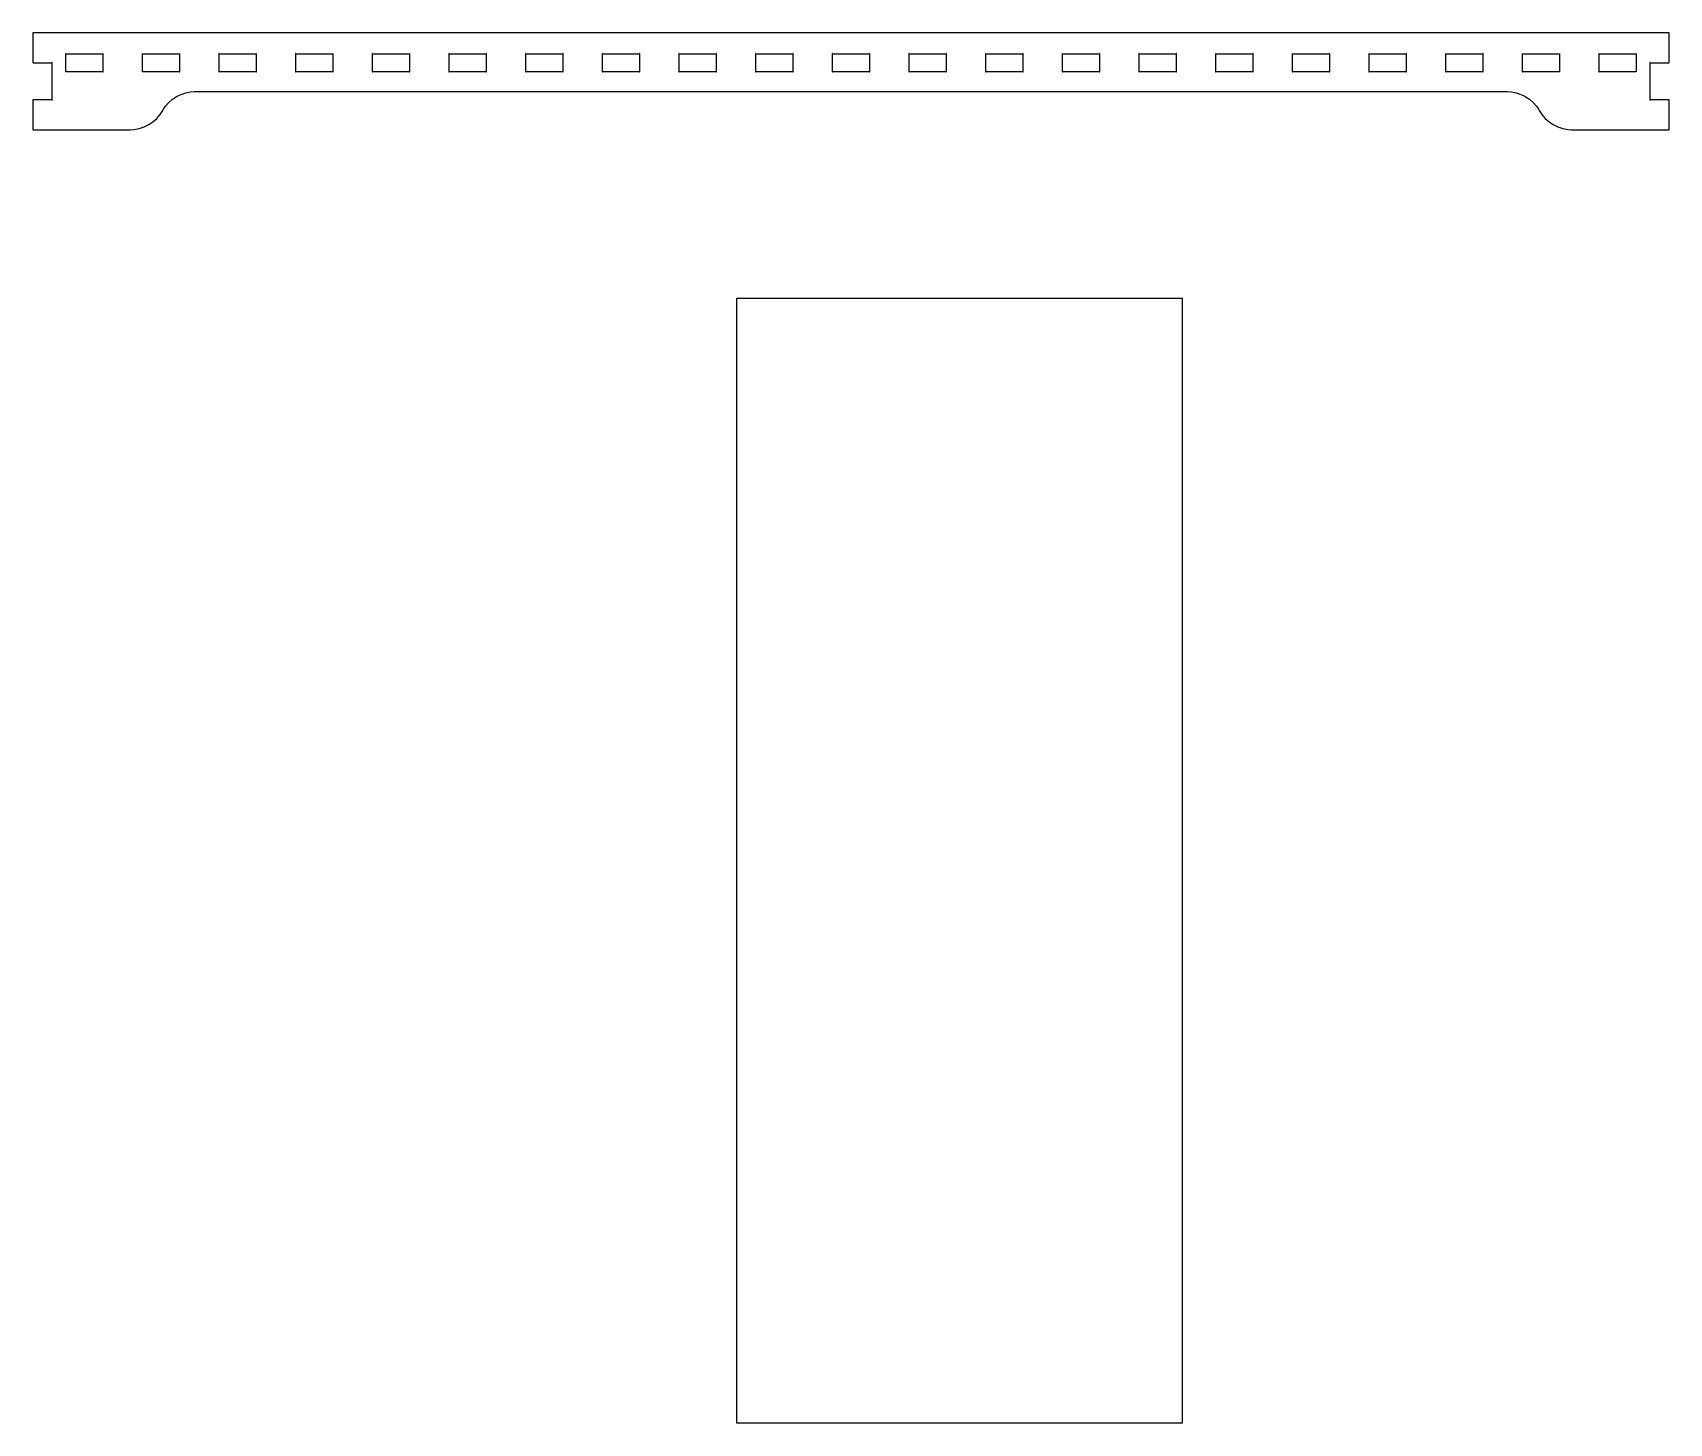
# Model space of a CAD drawing. Header units: millimetres. Extents: x -246 to 1649, y -181 to 287.
# Drawn here: x 1040.8 to 1297, y -180.8 to 36.9 of the extents above; entities that cross this region are included whole.
import ezdxf

# ---------------------------------------------------------------- set-up
doc = ezdxf.new("R2010")
doc.units = ezdxf.units.MM
doc.header["$MEASUREMENT"] = 0
doc.layers.add('mlk v1_0', color=7, linetype='Continuous')
doc.layers.add('mlk v1_Sketch5', color=7, linetype='Continuous')

msp = doc.modelspace()

# ---------------------------------------------------------------- linework, layer by layer
at = {"layer": 'mlk v1_0'}
for p, q in [((1040.83, 36.8709), (1040.8, 36.8184)), ((1040.8, 36.8184), (1040.8, 36.8004)), ((1040.8, 36.8004), (1040.8, 32.2998)), ((1040.88, 36.8998), (1040.83, 36.8709)), ((1040.9, 36.8998), (1040.88, 36.8998)), ((1043.9, 36.8998), (1040.9, 36.8998)), ((1293.9, 36.8998), (1043.9, 36.8998)), ((1296.9, 36.8998), (1293.9, 36.8998)), ((1296.92, 36.8998), (1296.9, 36.8998)), ((1296.97, 36.8709), (1296.92, 36.8998)), ((1297, 36.8184), (1296.97, 36.8709)), ((1297, 36.8004), (1297, 36.8184)), ((1297, 32.2998), (1297, 36.8004)), ((1045.99, 33.6421), (1045.96, 33.6379)), ((1045.96, 33.6379), (1045.96, 33.6145)), ((1045.96, 33.6145), (1045.99, 33.5993)), ((1046, 33.6103), (1045.99, 33.6421)), ((1045.99, 33.5993), (1046, 33.5993)), ((1046, 33.5993), (1046, 33.6103)), ((1046, 30.8005), (1046, 33.5993)), ((1046, 33.5993), (1051.8, 33.5993)), ((1051.81, 33.6421), (1051.8, 33.6103)), ((1051.8, 33.6103), (1051.8, 33.5993)), ((1051.8, 33.5993), (1051.8, 30.8005)), ((1051.8, 33.5993), (1051.81, 33.5993)), ((1051.84, 33.6379), (1051.81, 33.6421)), ((1051.81, 33.5993), (1051.84, 33.6145)), ((1051.84, 33.6145), (1051.84, 33.6379)), ((1057.98, 33.6421), (1057.96, 33.6379)), ((1057.96, 33.6379), (1057.96, 33.6145)), ((1057.96, 33.6145), (1057.99, 33.5993)), ((1058, 33.6103), (1057.98, 33.6421)), ((1057.99, 33.5993), (1058, 33.5993)), ((1058, 33.5993), (1058, 33.6103)), ((1058, 33.5993), (1063.8, 33.5993)), ((1058, 30.8005), (1058, 33.5993)), ((1063.82, 33.6421), (1063.8, 33.6103)), ((1063.8, 33.6103), (1063.8, 33.5993)), ((1063.8, 33.5993), (1063.81, 33.5993)), ((1063.8, 33.5993), (1063.8, 30.8005)), ((1063.81, 33.5993), (1063.84, 33.6145)), ((1063.84, 33.6379), (1063.82, 33.6421)), ((1063.84, 33.6145), (1063.84, 33.6379)), ((1069.99, 33.6421), (1069.96, 33.6379)), ((1069.96, 33.6379), (1069.96, 33.6145)), ((1069.96, 33.6145), (1069.99, 33.5993)), ((1070, 33.6103), (1069.99, 33.6421)), ((1069.99, 33.5993), (1070, 33.5993)), ((1070, 33.5993), (1070, 33.6103)), ((1070, 30.8005), (1070, 33.5993)), ((1070, 33.5993), (1075.8, 33.5993)), ((1075.81, 33.6421), (1075.8, 33.6103)), ((1075.8, 33.6103), (1075.8, 33.5993)), ((1075.8, 33.5993), (1075.8, 30.8005)), ((1075.8, 33.5993), (1075.81, 33.5993)), ((1075.84, 33.6379), (1075.81, 33.6421)), ((1075.81, 33.5993), (1075.84, 33.6145)), ((1075.84, 33.6145), (1075.84, 33.6379)), ((1081.98, 33.6421), (1081.96, 33.6379)), ((1081.96, 33.6379), (1081.96, 33.6145)), ((1081.96, 33.6145), (1081.99, 33.5993)), ((1082, 33.6103), (1081.98, 33.6421)), ((1081.99, 33.5993), (1082, 33.5993)), ((1082, 33.5993), (1082, 33.6103)), ((1082, 30.8005), (1082, 33.5993)), ((1082, 33.5993), (1087.8, 33.5993)), ((1087.82, 33.6421), (1087.8, 33.6103)), ((1087.8, 33.6103), (1087.8, 33.5993)), ((1087.8, 33.5993), (1087.8, 30.8005)), ((1087.8, 33.5993), (1087.81, 33.5993)), ((1087.81, 33.5993), (1087.84, 33.6145)), ((1087.84, 33.6379), (1087.82, 33.6421)), ((1087.84, 33.6145), (1087.84, 33.6379)), ((1093.99, 33.6421), (1093.96, 33.6379)), ((1093.96, 33.6379), (1093.96, 33.6145)), ((1093.96, 33.6145), (1093.99, 33.5993)), ((1094, 33.6103), (1093.99, 33.6421)), ((1093.99, 33.5993), (1094, 33.5993)), ((1094, 33.5993), (1094, 33.6103)), ((1094, 30.8005), (1094, 33.5993)), ((1094, 33.5993), (1099.8, 33.5993)), ((1099.81, 33.6421), (1099.8, 33.6103)), ((1099.8, 33.6103), (1099.8, 33.5993)), ((1099.8, 33.5993), (1099.81, 33.5993)), ((1099.8, 33.5993), (1099.8, 30.8005)), ((1099.84, 33.6379), (1099.81, 33.6421)), ((1099.81, 33.5993), (1099.84, 33.6145)), ((1099.84, 33.6145), (1099.84, 33.6379)), ((1105.98, 33.6421), (1105.96, 33.6379)), ((1105.96, 33.6379), (1105.96, 33.6145)), ((1105.96, 33.6145), (1105.99, 33.5993)), ((1106, 33.6103), (1105.98, 33.6421)), ((1105.99, 33.5993), (1106, 33.5993)), ((1106, 33.5993), (1106, 33.6103)), ((1106, 30.8005), (1106, 33.5993)), ((1106, 33.5993), (1111.8, 33.5993)), ((1111.81, 33.6421), (1111.8, 33.6103)), ((1111.8, 33.6103), (1111.8, 33.5993)), ((1111.8, 33.5993), (1111.8, 30.8005)), ((1111.8, 33.5993), (1111.81, 33.5993)), ((1111.84, 33.6379), (1111.81, 33.6421)), ((1111.81, 33.5993), (1111.84, 33.6145)), ((1111.84, 33.6145), (1111.84, 33.6379)), ((1117.98, 33.6421), (1117.96, 33.6379)), ((1117.96, 33.6379), (1117.96, 33.6145)), ((1117.96, 33.6145), (1117.99, 33.5993)), ((1118, 33.6103), (1117.98, 33.6421)), ((1117.99, 33.5993), (1118, 33.5993)), ((1118, 33.5993), (1118, 33.6103)), ((1118, 33.5993), (1123.8, 33.5993)), ((1118, 30.8005), (1118, 33.5993)), ((1123.81, 33.6421), (1123.8, 33.6103)), ((1123.8, 33.6103), (1123.8, 33.5993)), ((1123.8, 33.5993), (1123.8, 30.8005)), ((1123.8, 33.5993), (1123.81, 33.5993)), ((1123.84, 33.6379), (1123.81, 33.6421)), ((1123.81, 33.5993), (1123.84, 33.6145)), ((1123.84, 33.6145), (1123.84, 33.6379)), ((1129.99, 33.6421), (1129.96, 33.6379)), ((1129.96, 33.6379), (1129.96, 33.6145)), ((1129.96, 33.6145), (1129.99, 33.5993)), ((1130, 33.6103), (1129.99, 33.6421)), ((1129.99, 33.5993), (1130, 33.5993)), ((1130, 33.5993), (1130, 33.6103)), ((1130, 30.8005), (1130, 33.5993)), ((1130, 33.5993), (1135.8, 33.5993)), ((1135.81, 33.6421), (1135.8, 33.6103)), ((1135.8, 33.6103), (1135.8, 33.5993)), ((1135.8, 33.5993), (1135.81, 33.5993)), ((1135.8, 33.5993), (1135.8, 30.8005)), ((1135.84, 33.6379), (1135.81, 33.6421)), ((1135.81, 33.5993), (1135.84, 33.6145)), ((1135.84, 33.6145), (1135.84, 33.6379)), ((1141.98, 33.6421), (1141.96, 33.6379)), ((1141.96, 33.6379), (1141.96, 33.6145)), ((1141.96, 33.6145), (1141.99, 33.5993)), ((1142, 33.6103), (1141.98, 33.6421)), ((1141.99, 33.5993), (1142, 33.5993)), ((1142, 33.5993), (1142, 33.6103)), ((1142, 30.8005), (1142, 33.5993)), ((1142, 33.5993), (1147.8, 33.5993)), ((1147.81, 33.6421), (1147.8, 33.6103)), ((1147.8, 33.6103), (1147.8, 33.5993)), ((1147.8, 33.5993), (1147.81, 33.5993)), ((1147.8, 33.5993), (1147.8, 30.8005)), ((1147.84, 33.6379), (1147.81, 33.6421)), ((1147.81, 33.5993), (1147.84, 33.6145)), ((1147.84, 33.6145), (1147.84, 33.6379)), ((1153.99, 33.6421), (1153.96, 33.6379)), ((1153.96, 33.6379), (1153.96, 33.6145)), ((1153.96, 33.6145), (1153.99, 33.5993)), ((1154, 33.6103), (1153.99, 33.6421)), ((1153.99, 33.5993), (1154, 33.5993)), ((1154, 33.5993), (1154, 33.6103)), ((1154, 30.8005), (1154, 33.5993)), ((1154, 33.5993), (1159.8, 33.5993)), ((1159.81, 33.6421), (1159.8, 33.6103)), ((1159.8, 33.6103), (1159.8, 33.5993)), ((1159.8, 33.5993), (1159.8, 30.8005)), ((1159.8, 33.5993), (1159.81, 33.5993)), ((1159.84, 33.6379), (1159.81, 33.6421)), ((1159.81, 33.5993), (1159.84, 33.6145)), ((1159.84, 33.6145), (1159.84, 33.6379)), ((1165.98, 33.6421), (1165.96, 33.6379)), ((1165.96, 33.6379), (1165.96, 33.6145)), ((1165.96, 33.6145), (1165.99, 33.5993)), ((1166, 33.6103), (1165.98, 33.6421)), ((1165.99, 33.5993), (1166, 33.5993)), ((1166, 33.5993), (1166, 33.6103)), ((1166, 33.5993), (1171.8, 33.5993)), ((1166, 30.8005), (1166, 33.5993)), ((1171.81, 33.6421), (1171.8, 33.6103)), ((1171.8, 33.6103), (1171.8, 33.5993)), ((1171.8, 33.5993), (1171.81, 33.5993)), ((1171.8, 33.5993), (1171.8, 30.8005)), ((1171.84, 33.6379), (1171.81, 33.6421)), ((1171.81, 33.5993), (1171.84, 33.6145)), ((1171.84, 33.6145), (1171.84, 33.6379)), ((1177.98, 33.6421), (1177.96, 33.6379)), ((1177.96, 33.6379), (1177.96, 33.6145)), ((1177.96, 33.6145), (1177.99, 33.5993)), ((1178, 33.6103), (1177.98, 33.6421)), ((1177.99, 33.5993), (1178, 33.5993)), ((1178, 33.5993), (1178, 33.6103)), ((1178, 33.5993), (1183.8, 33.5993)), ((1178, 30.8005), (1178, 33.5993)), ((1183.81, 33.6421), (1183.8, 33.6103)), ((1183.8, 33.6103), (1183.8, 33.5993)), ((1183.8, 33.5993), (1183.81, 33.5993)), ((1183.8, 33.5993), (1183.8, 30.8005)), ((1183.84, 33.6379), (1183.81, 33.6421)), ((1183.81, 33.5993), (1183.84, 33.6145)), ((1183.84, 33.6145), (1183.84, 33.6379)), ((1189.98, 33.6421), (1189.96, 33.6379)), ((1189.96, 33.6379), (1189.96, 33.6145)), ((1189.96, 33.6145), (1189.99, 33.5993)), ((1190, 33.6103), (1189.98, 33.6421)), ((1189.99, 33.5993), (1190, 33.5993)), ((1190, 33.5993), (1190, 33.6103)), ((1190, 33.5993), (1195.8, 33.5993)), ((1190, 30.8005), (1190, 33.5993)), ((1195.81, 33.6421), (1195.8, 33.6103)), ((1195.8, 33.6103), (1195.8, 33.5993)), ((1195.8, 33.5993), (1195.8, 30.8005)), ((1195.8, 33.5993), (1195.81, 33.5993)), ((1195.84, 33.6379), (1195.81, 33.6421)), ((1195.81, 33.5993), (1195.84, 33.6145)), ((1195.84, 33.6145), (1195.84, 33.6379)), ((1201.98, 33.6421), (1201.96, 33.6379)), ((1201.96, 33.6379), (1201.96, 33.6145)), ((1201.96, 33.6145), (1201.99, 33.5993)), ((1202, 33.6103), (1201.98, 33.6421)), ((1201.99, 33.5993), (1202, 33.5993)), ((1202, 33.5993), (1202, 33.6103)), ((1202, 30.8005), (1202, 33.5993)), ((1202, 33.5993), (1207.8, 33.5993)), ((1207.81, 33.6421), (1207.8, 33.6103)), ((1207.8, 33.6103), (1207.8, 33.5993)), ((1207.8, 33.5993), (1207.81, 33.5993)), ((1207.8, 33.5993), (1207.8, 30.8005)), ((1207.84, 33.6379), (1207.81, 33.6421)), ((1207.81, 33.5993), (1207.84, 33.6145)), ((1207.84, 33.6145), (1207.84, 33.6379)), ((1213.99, 33.6421), (1213.96, 33.6379)), ((1213.96, 33.6379), (1213.96, 33.6145)), ((1213.96, 33.6145), (1213.99, 33.5993)), ((1214, 33.6103), (1213.99, 33.6421)), ((1213.99, 33.5993), (1214, 33.5993)), ((1214, 33.5993), (1214, 33.6103)), ((1214, 33.5993), (1219.8, 33.5993)), ((1214, 30.8005), (1214, 33.5993)), ((1219.81, 33.6421), (1219.8, 33.6103)), ((1219.8, 33.6103), (1219.8, 33.5993)), ((1219.8, 33.5993), (1219.81, 33.5993)), ((1219.8, 33.5993), (1219.8, 30.8005)), ((1219.84, 33.6379), (1219.81, 33.6421)), ((1219.81, 33.5993), (1219.84, 33.6145)), ((1219.84, 33.6145), (1219.84, 33.6379)), ((1225.98, 33.6421), (1225.96, 33.6379)), ((1225.96, 33.6379), (1225.96, 33.6145)), ((1225.96, 33.6145), (1225.99, 33.5993)), ((1226, 33.6103), (1225.98, 33.6421)), ((1225.99, 33.5993), (1226, 33.5993)), ((1226, 33.5993), (1226, 33.6103)), ((1226, 30.8005), (1226, 33.5993)), ((1226, 33.5993), (1231.8, 33.5993)), ((1231.82, 33.6421), (1231.8, 33.6103)), ((1231.8, 33.6103), (1231.8, 33.5993)), ((1231.8, 33.5993), (1231.81, 33.5993)), ((1231.8, 33.5993), (1231.8, 30.8005)), ((1231.81, 33.5993), (1231.84, 33.6145)), ((1231.84, 33.6379), (1231.82, 33.6421)), ((1231.84, 33.6145), (1231.84, 33.6379)), ((1237.99, 33.6421), (1237.96, 33.6379)), ((1237.96, 33.6379), (1237.96, 33.6145)), ((1237.96, 33.6145), (1237.99, 33.5993)), ((1238, 33.6103), (1237.99, 33.6421)), ((1237.99, 33.5993), (1238, 33.5993)), ((1238, 33.5993), (1238, 33.6103)), ((1238, 33.5993), (1243.8, 33.5993)), ((1238, 30.8005), (1238, 33.5993)), ((1243.81, 33.6421), (1243.8, 33.6103)), ((1243.8, 33.6103), (1243.8, 33.5993)), ((1243.8, 33.5993), (1243.81, 33.5993)), ((1243.8, 33.5993), (1243.8, 30.8005)), ((1243.84, 33.6379), (1243.81, 33.6421)), ((1243.81, 33.5993), (1243.84, 33.6145)), ((1243.84, 33.6145), (1243.84, 33.6379)), ((1249.99, 33.6421), (1249.96, 33.6379)), ((1249.96, 33.6379), (1249.96, 33.6145)), ((1249.96, 33.6145), (1249.99, 33.5993)), ((1250, 33.6103), (1249.99, 33.6421)), ((1249.99, 33.5993), (1250, 33.5993)), ((1250, 33.5993), (1250, 33.6103)), ((1250, 30.8005), (1250, 33.5993)), ((1250, 33.5993), (1255.8, 33.5993)), ((1255.81, 33.6421), (1255.8, 33.6103)), ((1255.8, 33.6103), (1255.8, 33.5993)), ((1255.8, 33.5993), (1255.81, 33.5993)), ((1255.8, 33.5993), (1255.8, 30.8005)), ((1255.84, 33.6379), (1255.81, 33.6421)), ((1255.81, 33.5993), (1255.84, 33.6145)), ((1255.84, 33.6145), (1255.84, 33.6379)), ((1261.98, 33.6421), (1261.96, 33.6379)), ((1261.96, 33.6379), (1261.96, 33.6145)), ((1261.96, 33.6145), (1261.99, 33.5993)), ((1262, 33.6103), (1261.98, 33.6421)), ((1261.99, 33.5993), (1262, 33.5993)), ((1262, 33.5993), (1262, 33.6103)), ((1262, 30.8005), (1262, 33.5993)), ((1262, 33.5993), (1267.8, 33.5993)), ((1267.81, 33.6421), (1267.8, 33.6103)), ((1267.8, 33.6103), (1267.8, 33.5993)), ((1267.8, 33.5993), (1267.81, 33.5993)), ((1267.8, 33.5993), (1267.8, 30.8005)), ((1267.84, 33.6379), (1267.81, 33.6421)), ((1267.81, 33.5993), (1267.84, 33.6145)), ((1267.84, 33.6145), (1267.84, 33.6379)), ((1273.99, 33.6421), (1273.96, 33.6379)), ((1273.96, 33.6379), (1273.96, 33.6145)), ((1273.96, 33.6145), (1273.99, 33.5993)), ((1274, 33.6103), (1273.99, 33.6421)), ((1273.99, 33.5993), (1274, 33.5993)), ((1274, 33.5993), (1274, 33.6103)), ((1274, 30.8005), (1274, 33.5993)), ((1274, 33.5993), (1279.8, 33.5993)), ((1279.81, 33.6421), (1279.8, 33.6103)), ((1279.8, 33.6103), (1279.8, 33.5993)), ((1279.8, 33.5993), (1279.8, 30.8005)), ((1279.8, 33.5993), (1279.81, 33.5993)), ((1279.84, 33.6379), (1279.81, 33.6421)), ((1279.81, 33.5993), (1279.84, 33.6145)), ((1279.84, 33.6145), (1279.84, 33.6379)), ((1285.98, 33.6421), (1285.96, 33.6379)), ((1285.96, 33.6379), (1285.96, 33.6145)), ((1285.96, 33.6145), (1285.99, 33.5993)), ((1286, 33.6103), (1285.98, 33.6421)), ((1285.99, 33.5993), (1286, 33.5993)), ((1286, 33.5993), (1286, 33.6103)), ((1286, 33.5993), (1291.8, 33.5993)), ((1286, 30.8005), (1286, 33.5993)), ((1291.82, 33.6421), (1291.8, 33.6103)), ((1291.8, 33.6103), (1291.8, 33.5993)), ((1291.8, 33.5993), (1291.8, 30.8005)), ((1291.8, 33.5993), (1291.81, 33.5993)), ((1291.81, 33.5993), (1291.84, 33.6145)), ((1291.84, 33.6379), (1291.82, 33.6421)), ((1291.84, 33.6145), (1291.84, 33.6379)), ((1040.8, 32.2998), (1040.8, 32.2833)), ((1040.8, 32.2833), (1040.83, 32.2296)), ((1040.83, 32.2296), (1040.88, 32.2006)), ((1040.88, 32.2006), (1040.9, 32.2006)), ((1040.9, 32.2006), (1043.8, 32.2006)), ((1043.81, 32.2433), (1043.8, 32.2116)), ((1043.8, 32.2116), (1043.8, 32.2006)), ((1043.8, 32.2006), (1043.81, 32.2006)), ((1043.8, 32.2006), (1043.8, 26.4004)), ((1043.84, 32.2378), (1043.81, 32.2433)), ((1043.81, 32.2006), (1043.84, 32.2158)), ((1043.84, 32.2158), (1043.84, 32.2378)), ((1045.99, 30.8005), (1045.96, 30.7867)), ((1045.96, 30.7867), (1045.96, 30.7633)), ((1045.96, 30.7633), (1045.99, 30.7592)), ((1046, 30.8005), (1045.99, 30.8005)), ((1045.99, 30.7592), (1046, 30.7909)), ((1048.9, 30.8005), (1046, 30.8005)), ((1046, 30.7909), (1046, 30.8005)), ((1051.8, 30.8005), (1048.9, 30.8005)), ((1051.81, 30.8005), (1051.8, 30.8005)), ((1051.8, 30.8005), (1051.8, 30.7909)), ((1051.8, 30.7909), (1051.81, 30.7592)), ((1051.84, 30.7867), (1051.81, 30.8005)), ((1051.81, 30.7592), (1051.84, 30.7633)), ((1051.84, 30.7633), (1051.84, 30.7867)), ((1057.99, 30.8005), (1057.96, 30.7867)), ((1057.96, 30.7867), (1057.96, 30.7633)), ((1057.96, 30.7633), (1057.98, 30.7592)), ((1057.98, 30.7592), (1058, 30.7909)), ((1058, 30.8005), (1057.99, 30.8005)), ((1060.9, 30.8005), (1058, 30.8005)), ((1058, 30.7909), (1058, 30.8005)), ((1063.8, 30.8005), (1060.9, 30.8005)), ((1063.8, 30.8005), (1063.8, 30.7909)), ((1063.81, 30.8005), (1063.8, 30.8005)), ((1063.8, 30.7909), (1063.82, 30.7592)), ((1063.84, 30.7867), (1063.81, 30.8005)), ((1063.82, 30.7592), (1063.84, 30.7633)), ((1063.84, 30.7633), (1063.84, 30.7867)), ((1069.99, 30.8005), (1069.96, 30.7867)), ((1069.96, 30.7867), (1069.96, 30.7633)), ((1069.96, 30.7633), (1069.99, 30.7592)), ((1070, 30.8005), (1069.99, 30.8005)), ((1069.99, 30.7592), (1070, 30.7909)), ((1072.9, 30.8005), (1070, 30.8005)), ((1070, 30.7909), (1070, 30.8005)), ((1075.8, 30.8005), (1072.9, 30.8005)), ((1075.81, 30.8005), (1075.8, 30.8005)), ((1075.8, 30.8005), (1075.8, 30.7909)), ((1075.8, 30.7909), (1075.81, 30.7592)), ((1075.84, 30.7867), (1075.81, 30.8005)), ((1075.81, 30.7592), (1075.84, 30.7633)), ((1075.84, 30.7633), (1075.84, 30.7867)), ((1081.99, 30.8005), (1081.96, 30.7867)), ((1081.96, 30.7867), (1081.96, 30.7633)), ((1081.96, 30.7633), (1081.98, 30.7592)), ((1081.98, 30.7592), (1082, 30.7909)), ((1082, 30.8005), (1081.99, 30.8005)), ((1084.9, 30.8005), (1082, 30.8005)), ((1082, 30.7909), (1082, 30.8005)), ((1087.8, 30.8005), (1084.9, 30.8005)), ((1087.8, 30.8005), (1087.8, 30.7909)), ((1087.81, 30.8005), (1087.8, 30.8005)), ((1087.8, 30.7909), (1087.82, 30.7592)), ((1087.84, 30.7867), (1087.81, 30.8005)), ((1087.82, 30.7592), (1087.84, 30.7633)), ((1087.84, 30.7633), (1087.84, 30.7867)), ((1093.99, 30.8005), (1093.96, 30.7867)), ((1093.96, 30.7867), (1093.96, 30.7633)), ((1093.96, 30.7633), (1093.99, 30.7592)), ((1094, 30.8005), (1093.99, 30.8005)), ((1093.99, 30.7592), (1094, 30.7909)), ((1096.9, 30.8005), (1094, 30.8005)), ((1094, 30.7909), (1094, 30.8005)), ((1099.8, 30.8005), (1096.9, 30.8005)), ((1099.8, 30.8005), (1099.8, 30.7909)), ((1099.81, 30.8005), (1099.8, 30.8005)), ((1099.8, 30.7909), (1099.81, 30.7592)), ((1099.84, 30.7867), (1099.81, 30.8005)), ((1099.81, 30.7592), (1099.84, 30.7633)), ((1099.84, 30.7633), (1099.84, 30.7867)), ((1105.99, 30.8005), (1105.96, 30.7867)), ((1105.96, 30.7867), (1105.96, 30.7633)), ((1105.96, 30.7633), (1105.98, 30.7592)), ((1105.98, 30.7592), (1106, 30.7909)), ((1106, 30.8005), (1105.99, 30.8005)), ((1108.9, 30.8005), (1106, 30.8005)), ((1106, 30.7909), (1106, 30.8005)), ((1111.8, 30.8005), (1108.9, 30.8005)), ((1111.8, 30.8005), (1111.8, 30.7909)), ((1111.81, 30.8005), (1111.8, 30.8005)), ((1111.8, 30.7909), (1111.81, 30.7592)), ((1111.84, 30.7867), (1111.81, 30.8005)), ((1111.81, 30.7592), (1111.84, 30.7633)), ((1111.84, 30.7633), (1111.84, 30.7867)), ((1117.99, 30.8005), (1117.96, 30.7867)), ((1117.96, 30.7867), (1117.96, 30.7633)), ((1117.96, 30.7633), (1117.98, 30.7592)), ((1117.98, 30.7592), (1118, 30.7909)), ((1118, 30.8005), (1117.99, 30.8005)), ((1118, 30.7909), (1118, 30.8005)), ((1120.9, 30.8005), (1118, 30.8005)), ((1123.8, 30.8005), (1120.9, 30.8005)), ((1123.81, 30.8005), (1123.8, 30.8005)), ((1123.8, 30.8005), (1123.8, 30.7909)), ((1123.8, 30.7909), (1123.81, 30.7592)), ((1123.84, 30.7867), (1123.81, 30.8005)), ((1123.81, 30.7592), (1123.84, 30.7633)), ((1123.84, 30.7633), (1123.84, 30.7867)), ((1129.99, 30.8005), (1129.96, 30.7867)), ((1129.96, 30.7867), (1129.96, 30.7633)), ((1129.96, 30.7633), (1129.99, 30.7592)), ((1130, 30.8005), (1129.99, 30.8005)), ((1129.99, 30.7592), (1130, 30.7909)), ((1132.9, 30.8005), (1130, 30.8005)), ((1130, 30.7909), (1130, 30.8005)), ((1135.8, 30.8005), (1132.9, 30.8005)), ((1135.8, 30.8005), (1135.8, 30.7909)), ((1135.81, 30.8005), (1135.8, 30.8005)), ((1135.8, 30.7909), (1135.81, 30.7592)), ((1135.84, 30.7867), (1135.81, 30.8005)), ((1135.81, 30.7592), (1135.84, 30.7633)), ((1135.84, 30.7633), (1135.84, 30.7867)), ((1141.99, 30.8005), (1141.96, 30.7867)), ((1141.96, 30.7867), (1141.96, 30.7633)), ((1141.96, 30.7633), (1141.98, 30.7592)), ((1141.98, 30.7592), (1142, 30.7909)), ((1142, 30.8005), (1141.99, 30.8005)), ((1142, 30.7909), (1142, 30.8005)), ((1144.9, 30.8005), (1142, 30.8005)), ((1147.8, 30.8005), (1144.9, 30.8005)), ((1147.81, 30.8005), (1147.8, 30.8005)), ((1147.8, 30.8005), (1147.8, 30.7909)), ((1147.8, 30.7909), (1147.81, 30.7592)), ((1147.84, 30.7867), (1147.81, 30.8005)), ((1147.81, 30.7592), (1147.84, 30.7633)), ((1147.84, 30.7633), (1147.84, 30.7867)), ((1153.99, 30.8005), (1153.96, 30.7867)), ((1153.96, 30.7867), (1153.96, 30.7633)), ((1153.96, 30.7633), (1153.99, 30.7592)), ((1154, 30.8005), (1153.99, 30.8005)), ((1153.99, 30.7592), (1154, 30.7909)), ((1156.9, 30.8005), (1154, 30.8005)), ((1154, 30.7909), (1154, 30.8005)), ((1159.8, 30.8005), (1156.9, 30.8005)), ((1159.81, 30.8005), (1159.8, 30.8005)), ((1159.8, 30.8005), (1159.8, 30.7909)), ((1159.8, 30.7909), (1159.81, 30.7592)), ((1159.84, 30.7867), (1159.81, 30.8005)), ((1159.81, 30.7592), (1159.84, 30.7633)), ((1159.84, 30.7633), (1159.84, 30.7867)), ((1165.99, 30.8005), (1165.96, 30.7867)), ((1165.96, 30.7867), (1165.96, 30.7633)), ((1165.96, 30.7633), (1165.98, 30.7592)), ((1165.98, 30.7592), (1166, 30.7909)), ((1166, 30.8005), (1165.99, 30.8005)), ((1168.9, 30.8005), (1166, 30.8005)), ((1166, 30.7909), (1166, 30.8005)), ((1171.8, 30.8005), (1168.9, 30.8005)), ((1171.8, 30.8005), (1171.8, 30.7909)), ((1171.81, 30.8005), (1171.8, 30.8005)), ((1171.8, 30.7909), (1171.81, 30.7592)), ((1171.84, 30.7867), (1171.81, 30.8005)), ((1171.81, 30.7592), (1171.84, 30.7633)), ((1171.84, 30.7633), (1171.84, 30.7867)), ((1177.99, 30.8005), (1177.96, 30.7867)), ((1177.96, 30.7867), (1177.96, 30.7633)), ((1177.96, 30.7633), (1177.98, 30.7592)), ((1177.98, 30.7592), (1178, 30.7909)), ((1178, 30.8005), (1177.99, 30.8005)), ((1178, 30.7909), (1178, 30.8005)), ((1180.9, 30.8005), (1178, 30.8005)), ((1183.8, 30.8005), (1180.9, 30.8005)), ((1183.81, 30.8005), (1183.8, 30.8005)), ((1183.8, 30.8005), (1183.8, 30.7909)), ((1183.8, 30.7909), (1183.81, 30.7592)), ((1183.84, 30.7867), (1183.81, 30.8005)), ((1183.81, 30.7592), (1183.84, 30.7633)), ((1183.84, 30.7633), (1183.84, 30.7867)), ((1189.99, 30.8005), (1189.96, 30.7867)), ((1189.96, 30.7867), (1189.96, 30.7633)), ((1189.96, 30.7633), (1189.98, 30.7592)), ((1189.98, 30.7592), (1190, 30.7909)), ((1190, 30.8005), (1189.99, 30.8005)), ((1192.9, 30.8005), (1190, 30.8005)), ((1190, 30.7909), (1190, 30.8005)), ((1195.8, 30.8005), (1192.9, 30.8005)), ((1195.81, 30.8005), (1195.8, 30.8005)), ((1195.8, 30.8005), (1195.8, 30.7909)), ((1195.8, 30.7909), (1195.81, 30.7592)), ((1195.84, 30.7867), (1195.81, 30.8005)), ((1195.81, 30.7592), (1195.84, 30.7633)), ((1195.84, 30.7633), (1195.84, 30.7867)), ((1201.99, 30.8005), (1201.96, 30.7867)), ((1201.96, 30.7867), (1201.96, 30.7633)), ((1201.96, 30.7633), (1201.98, 30.7592)), ((1201.98, 30.7592), (1202, 30.7909)), ((1202, 30.8005), (1201.99, 30.8005)), ((1202, 30.7909), (1202, 30.8005)), ((1204.9, 30.8005), (1202, 30.8005)), ((1207.8, 30.8005), (1204.9, 30.8005)), ((1207.8, 30.8005), (1207.8, 30.7909)), ((1207.81, 30.8005), (1207.8, 30.8005)), ((1207.8, 30.7909), (1207.81, 30.7592)), ((1207.84, 30.7867), (1207.81, 30.8005)), ((1207.81, 30.7592), (1207.84, 30.7633)), ((1207.84, 30.7633), (1207.84, 30.7867)), ((1213.99, 30.8005), (1213.96, 30.7867)), ((1213.96, 30.7867), (1213.96, 30.7633)), ((1213.96, 30.7633), (1213.99, 30.7592)), ((1214, 30.8005), (1213.99, 30.8005)), ((1213.99, 30.7592), (1214, 30.7909)), ((1214, 30.7909), (1214, 30.8005)), ((1216.9, 30.8005), (1214, 30.8005)), ((1219.8, 30.8005), (1216.9, 30.8005)), ((1219.8, 30.8005), (1219.8, 30.7909)), ((1219.81, 30.8005), (1219.8, 30.8005)), ((1219.8, 30.7909), (1219.81, 30.7592)), ((1219.84, 30.7867), (1219.81, 30.8005)), ((1219.81, 30.7592), (1219.84, 30.7633)), ((1219.84, 30.7633), (1219.84, 30.7867)), ((1225.99, 30.8005), (1225.96, 30.7867)), ((1225.96, 30.7867), (1225.96, 30.7633)), ((1225.96, 30.7633), (1225.98, 30.7592)), ((1225.98, 30.7592), (1226, 30.7909)), ((1226, 30.8005), (1225.99, 30.8005)), ((1226, 30.7909), (1226, 30.8005)), ((1228.9, 30.8005), (1226, 30.8005)), ((1231.8, 30.8005), (1228.9, 30.8005)), ((1231.8, 30.8005), (1231.8, 30.7909)), ((1231.81, 30.8005), (1231.8, 30.8005)), ((1231.8, 30.7909), (1231.82, 30.7592)), ((1231.84, 30.7867), (1231.81, 30.8005)), ((1231.82, 30.7592), (1231.84, 30.7633)), ((1231.84, 30.7633), (1231.84, 30.7867)), ((1237.99, 30.8005), (1237.96, 30.7867)), ((1237.96, 30.7867), (1237.96, 30.7633)), ((1237.96, 30.7633), (1237.99, 30.7592)), ((1238, 30.8005), (1237.99, 30.8005)), ((1237.99, 30.7592), (1238, 30.7909)), ((1240.9, 30.8005), (1238, 30.8005)), ((1238, 30.7909), (1238, 30.8005)), ((1243.8, 30.8005), (1240.9, 30.8005)), ((1243.8, 30.8005), (1243.8, 30.7909)), ((1243.81, 30.8005), (1243.8, 30.8005)), ((1243.8, 30.7909), (1243.81, 30.7592)), ((1243.84, 30.7867), (1243.81, 30.8005)), ((1243.81, 30.7592), (1243.84, 30.7633)), ((1243.84, 30.7633), (1243.84, 30.7867)), ((1249.99, 30.8005), (1249.96, 30.7867)), ((1249.96, 30.7867), (1249.96, 30.7633)), ((1249.96, 30.7633), (1249.99, 30.7592)), ((1250, 30.8005), (1249.99, 30.8005)), ((1249.99, 30.7592), (1250, 30.7909)), ((1252.9, 30.8005), (1250, 30.8005)), ((1250, 30.7909), (1250, 30.8005)), ((1255.8, 30.8005), (1252.9, 30.8005)), ((1255.8, 30.8005), (1255.8, 30.7909)), ((1255.81, 30.8005), (1255.8, 30.8005)), ((1255.8, 30.7909), (1255.81, 30.7592)), ((1255.84, 30.7867), (1255.81, 30.8005)), ((1255.81, 30.7592), (1255.84, 30.7633)), ((1255.84, 30.7633), (1255.84, 30.7867)), ((1261.99, 30.8005), (1261.96, 30.7867)), ((1261.96, 30.7867), (1261.96, 30.7633)), ((1261.96, 30.7633), (1261.98, 30.7592)), ((1261.98, 30.7592), (1262, 30.7909)), ((1262, 30.8005), (1261.99, 30.8005)), ((1264.9, 30.8005), (1262, 30.8005)), ((1262, 30.7909), (1262, 30.8005)), ((1267.8, 30.8005), (1264.9, 30.8005)), ((1267.81, 30.8005), (1267.8, 30.8005)), ((1267.8, 30.8005), (1267.8, 30.7909)), ((1267.8, 30.7909), (1267.81, 30.7592)), ((1267.84, 30.7867), (1267.81, 30.8005)), ((1267.81, 30.7592), (1267.84, 30.7633)), ((1267.84, 30.7633), (1267.84, 30.7867)), ((1273.99, 30.8005), (1273.96, 30.7867)), ((1273.96, 30.7867), (1273.96, 30.7633)), ((1273.96, 30.7633), (1273.99, 30.7592)), ((1274, 30.8005), (1273.99, 30.8005)), ((1273.99, 30.7592), (1274, 30.7909)), ((1274, 30.7909), (1274, 30.8005)), ((1276.9, 30.8005), (1274, 30.8005)), ((1279.8, 30.8005), (1276.9, 30.8005)), ((1279.8, 30.8005), (1279.8, 30.7909)), ((1279.81, 30.8005), (1279.8, 30.8005)), ((1279.8, 30.7909), (1279.81, 30.7592)), ((1279.84, 30.7867), (1279.81, 30.8005)), ((1279.81, 30.7592), (1279.84, 30.7633)), ((1279.84, 30.7633), (1279.84, 30.7867)), ((1285.99, 30.8005), (1285.96, 30.7867)), ((1285.96, 30.7867), (1285.96, 30.7633)), ((1285.96, 30.7633), (1285.98, 30.7592)), ((1285.98, 30.7592), (1286, 30.7909)), ((1286, 30.8005), (1285.99, 30.8005)), ((1286, 30.7909), (1286, 30.8005)), ((1288.9, 30.8005), (1286, 30.8005)), ((1291.8, 30.8005), (1288.9, 30.8005)), ((1291.81, 30.8005), (1291.8, 30.8005)), ((1291.8, 30.8005), (1291.8, 30.7909)), ((1291.8, 30.7909), (1291.82, 30.7592)), ((1291.84, 30.7867), (1291.81, 30.8005)), ((1291.82, 30.7592), (1291.84, 30.7633)), ((1291.84, 30.7633), (1291.84, 30.7867)), ((1293.99, 32.2433), (1293.96, 32.2378)), ((1293.96, 32.2378), (1293.96, 32.2158)), ((1293.96, 32.2158), (1293.99, 32.2006)), ((1294, 32.2116), (1293.99, 32.2433)), ((1293.99, 32.2006), (1294, 32.2006)), ((1294, 32.2006), (1294, 32.2116)), ((1294, 26.4004), (1294, 32.2006)), ((1294, 32.2006), (1296.9, 32.2006)), ((1296.9, 32.2006), (1296.92, 32.2006)), ((1296.92, 32.2006), (1296.97, 32.2296)), ((1296.97, 32.2296), (1297, 32.2833)), ((1297, 32.2833), (1297, 32.2998)), ((1040.83, 26.3715), (1040.8, 26.3178)), ((1040.8, 26.3178), (1040.8, 26.2999)), ((1040.8, 26.2999), (1040.8, 21.8006)), ((1040.88, 26.4004), (1040.83, 26.3715)), ((1040.9, 26.4004), (1040.88, 26.4004)), ((1043.8, 26.4004), (1040.9, 26.4004)), ((1043.8, 26.4004), (1043.8, 26.3908)), ((1043.81, 26.4004), (1043.8, 26.4004)), ((1043.8, 26.3908), (1043.81, 26.3591)), ((1043.84, 26.3867), (1043.81, 26.4004)), ((1043.81, 26.3591), (1043.84, 26.3633)), ((1043.84, 26.3633), (1043.84, 26.3867)), ((1061.61, 25.3931), (1062.12, 25.9719)), ((1062.12, 25.9719), (1062.7, 26.4804)), ((1062.7, 26.4804), (1063.17, 26.8139)), ((1063.17, 26.8139), (1063.34, 26.9089)), ((1063.34, 26.9089), (1063.51, 27.0054)), ((1063.51, 27.0054), (1064.03, 27.2521)), ((1064.03, 27.2521), (1064.76, 27.4987)), ((1064.76, 27.4987), (1065.52, 27.6503)), ((1065.52, 27.6503), (1066.1, 27.6999)), ((1066.1, 27.6999), (1066.29, 27.6999)), ((1066.29, 27.6999), (1271.51, 27.6999)), ((1271.51, 27.6999), (1271.7, 27.6999)), ((1271.7, 27.6999), (1272.28, 27.6503)), ((1272.28, 27.6503), (1273.03, 27.4987)), ((1273.03, 27.4987), (1273.76, 27.2521)), ((1273.76, 27.2521), (1274.29, 27.0054)), ((1274.29, 27.0054), (1274.46, 26.9089)), ((1274.46, 26.9089), (1274.62, 26.8139)), ((1274.62, 26.8139), (1275.1, 26.4804)), ((1275.1, 26.4804), (1275.68, 25.9719)), ((1275.68, 25.9719), (1276.19, 25.3931)), ((1293.99, 26.4004), (1293.96, 26.3867)), ((1293.96, 26.3867), (1293.96, 26.3633)), ((1293.96, 26.3633), (1293.99, 26.3591)), ((1294, 26.4004), (1293.99, 26.4004)), ((1293.99, 26.3591), (1294, 26.3908)), ((1296.9, 26.4004), (1294, 26.4004)), ((1294, 26.3908), (1294, 26.4004)), ((1296.92, 26.4004), (1296.9, 26.4004)), ((1296.97, 26.3715), (1296.92, 26.4004)), ((1297, 26.3178), (1296.97, 26.3715)), ((1297, 26.2999), (1297, 26.3178)), ((1297, 21.8006), (1297, 26.2999)), ((1059.61, 22.9622), (1060.21, 23.4873)), ((1060.21, 23.4873), (1060.74, 24.0853)), ((1060.74, 24.0853), (1061.08, 24.5773)), ((1061.08, 24.5773), (1061.18, 24.7496)), ((1061.18, 24.7496), (1061.28, 24.9163)), ((1061.28, 24.9163), (1061.61, 25.3931)), ((1276.19, 25.3931), (1276.52, 24.9177)), ((1276.52, 24.9177), (1276.62, 24.7496)), ((1276.62, 24.7496), (1276.72, 24.5773)), ((1276.72, 24.5773), (1277.06, 24.0853)), ((1277.06, 24.0853), (1277.58, 23.4873)), ((1277.58, 23.4873), (1278.18, 22.9622)), ((1040.8, 21.8006), (1040.8, 21.784)), ((1040.8, 21.784), (1040.83, 21.7303)), ((1040.83, 21.7303), (1040.88, 21.7)), ((1040.88, 21.7), (1040.9, 21.7)), ((1040.9, 21.7), (1043.9, 21.7)), ((1043.9, 21.7), (1055.9, 21.7)), ((1055.9, 21.7), (1056.1, 21.7)), ((1056.1, 21.7), (1056.7, 21.7537)), ((1056.7, 21.7537), (1057.48, 21.9081)), ((1057.48, 21.9081), (1058.23, 22.1644)), ((1058.23, 22.1644), (1058.78, 22.4179)), ((1058.78, 22.4179), (1058.95, 22.5171)), ((1058.95, 22.5171), (1059.12, 22.6177)), ((1059.12, 22.6177), (1059.61, 22.9622)), ((1278.18, 22.9622), (1278.67, 22.6177)), ((1278.67, 22.6177), (1278.85, 22.5171)), ((1278.85, 22.5171), (1279.02, 22.4179)), ((1279.02, 22.4179), (1279.57, 22.1644)), ((1279.57, 22.1644), (1280.32, 21.9081)), ((1280.32, 21.9081), (1281.1, 21.7537)), ((1281.1, 21.7537), (1281.7, 21.7)), ((1281.7, 21.7), (1281.9, 21.7)), ((1281.9, 21.7), (1293.9, 21.7)), ((1293.9, 21.7), (1296.9, 21.7)), ((1296.9, 21.7), (1296.92, 21.7)), ((1296.92, 21.7), (1296.97, 21.7303)), ((1296.97, 21.7303), (1297, 21.784)), ((1297, 21.784), (1297, 21.8006))]:
    msp.add_line(p, q, dxfattribs=at)
at = {"layer": 'mlk v1_Sketch5'}
for p, q in [((1151.0165, -4.653), (1220.7525, -4.653)), ((1151.0165, -180.8019), (1151.0165, -4.653)), ((1220.7525, -4.653), (1220.7525, -180.8019)), ((1220.7525, -180.8019), (1151.0165, -180.8019))]:
    msp.add_line(p, q, dxfattribs=at)

doc.saveas('drawing.dxf')
